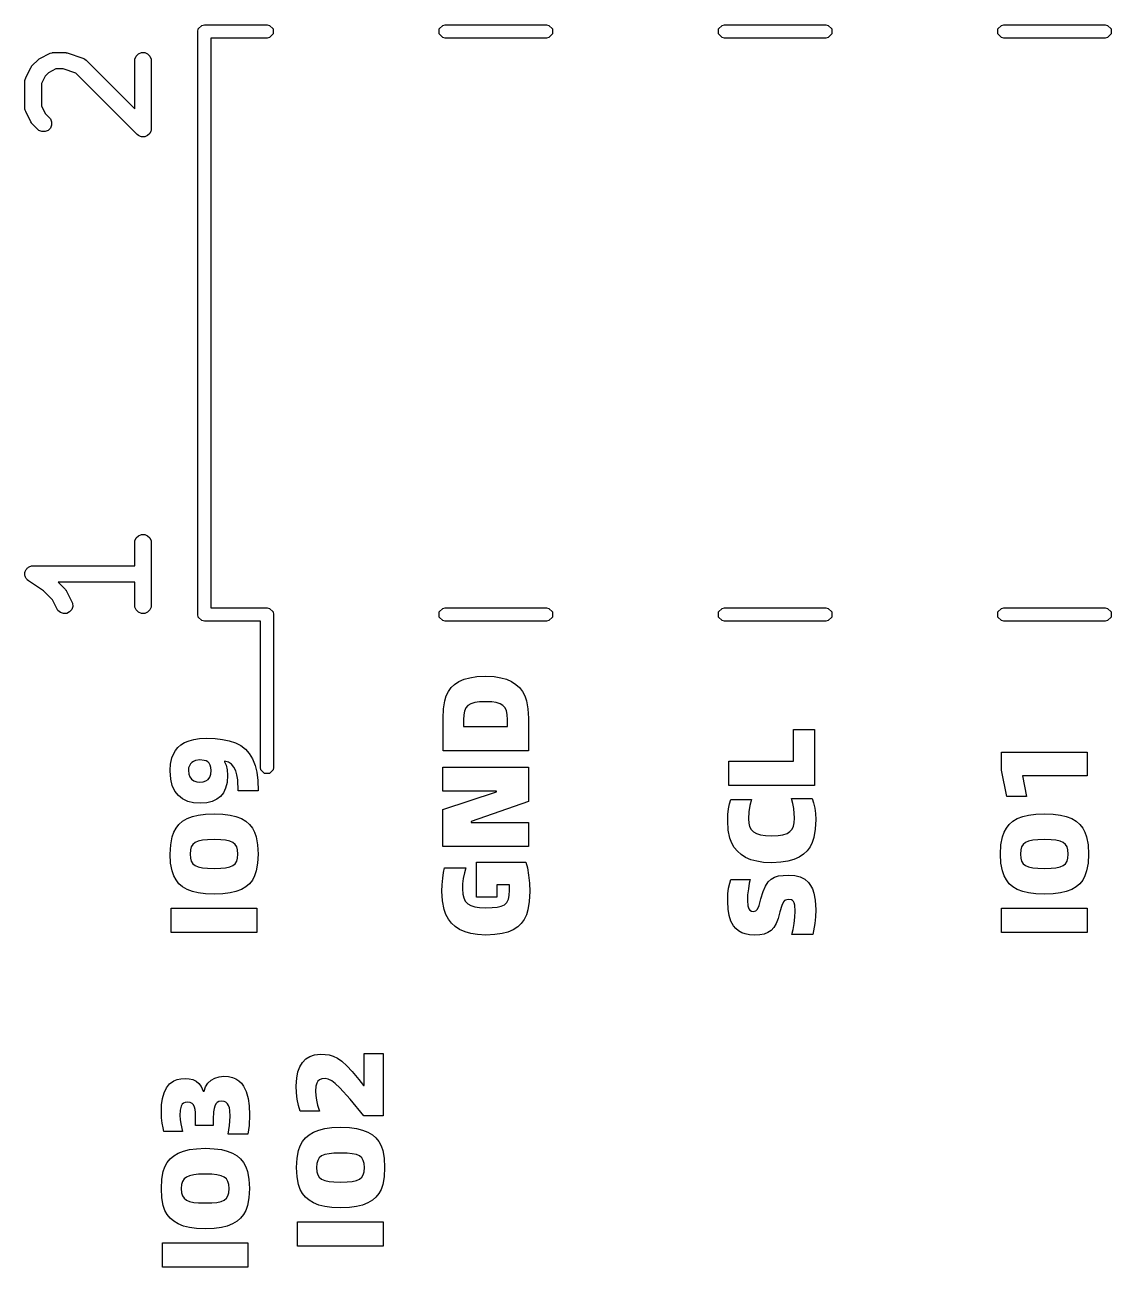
# Model space of a CAD drawing. Header units: inches. Extents: x 5.01 to 6.93, y -5.96 to -2.38.
# Drawn here: x 5.4144 to 5.8033, y -4.5187 to -4.0742 of the extents above; entities that cross this region are included whole.
import ezdxf

# ---------------------------------------------------------------- set-up
doc = ezdxf.new("R2010")
doc.units = ezdxf.units.IN
doc.header["$MEASUREMENT"] = 0
doc.layers.add('F.Silkscreen', color=41, linetype='CONTINUOUS', true_color=0xf2eda1)

msp = doc.modelspace()

# ---------------------------------------------------------------- linework, layer by layer
at = {"layer": 'F.Silkscreen', "linetype": 'CONTINUOUS'}
for p, q in [((5.47626, -4.07653), (5.47644, -4.07562)), ((5.47626, -4.28519), (5.47626, -4.07653)), ((5.47644, -4.07562), (5.47772, -4.07434)), ((5.47772, -4.07434), (5.47863, -4.07416)), ((5.47863, -4.07416), (5.50107, -4.07416)), ((5.50107, -4.07416), (5.50197, -4.07434)), ((5.50197, -4.07434), (5.50325, -4.07562)), ((5.50325, -4.07562), (5.50325, -4.07743)), ((5.56267, -4.07562), (5.56394, -4.07434)), ((5.56267, -4.07743), (5.56267, -4.07562)), ((5.56394, -4.07434), (5.56485, -4.07416)), ((5.56485, -4.07416), (5.60107, -4.07416)), ((5.60107, -4.07416), (5.60197, -4.07434)), ((5.60197, -4.07434), (5.60325, -4.07562)), ((5.60325, -4.07562), (5.60325, -4.07743)), ((5.66267, -4.07562), (5.66394, -4.07434)), ((5.66267, -4.07743), (5.66267, -4.07562)), ((5.66394, -4.07434), (5.66485, -4.07416)), ((5.66485, -4.07416), (5.70107, -4.07416)), ((5.70107, -4.07416), (5.70197, -4.07434)), ((5.70197, -4.07434), (5.70325, -4.07562)), ((5.70325, -4.07562), (5.70325, -4.07743)), ((5.76267, -4.07562), (5.76394, -4.07434)), ((5.76267, -4.07743), (5.76267, -4.07562)), ((5.76394, -4.07434), (5.76485, -4.07416)), ((5.76485, -4.07416), (5.80107, -4.07416)), ((5.80107, -4.07416), (5.80197, -4.07434)), ((5.80197, -4.07434), (5.80325, -4.07562)), ((5.80325, -4.07562), (5.80325, -4.07743)), ((5.50107, -4.07889), (5.48099, -4.07889)), ((5.48099, -4.07889), (5.48099, -4.28283)), ((5.50197, -4.07871), (5.50107, -4.07889)), ((5.50325, -4.07743), (5.50197, -4.07871)), ((5.56394, -4.07871), (5.56267, -4.07743)), ((5.56485, -4.07889), (5.56394, -4.07871)), ((5.60107, -4.07889), (5.56485, -4.07889)), ((5.60197, -4.07871), (5.60107, -4.07889)), ((5.60325, -4.07743), (5.60197, -4.07871)), ((5.66394, -4.07871), (5.66267, -4.07743)), ((5.66485, -4.07889), (5.66394, -4.07871)), ((5.70107, -4.07889), (5.66485, -4.07889)), ((5.70197, -4.07871), (5.70107, -4.07889)), ((5.70325, -4.07743), (5.70197, -4.07871)), ((5.76394, -4.07871), (5.76267, -4.07743)), ((5.76485, -4.07889), (5.76394, -4.07871)), ((5.80107, -4.07889), (5.76485, -4.07889)), ((5.80197, -4.07871), (5.80107, -4.07889)), ((5.80325, -4.07743), (5.80197, -4.07871)), ((5.41974, -4.08622), (5.42349, -4.08434)), ((5.42349, -4.08434), (5.42403, -4.08414)), ((5.42403, -4.08414), (5.42414, -4.08413)), ((5.42414, -4.08413), (5.42424, -4.08409)), ((5.42424, -4.08409), (5.42481, -4.08403)), ((5.42481, -4.08403), (5.42856, -4.08403)), ((5.42856, -4.08403), (5.42886, -4.08406)), ((5.42886, -4.08406), (5.42893, -4.08406)), ((5.42893, -4.08406), (5.42904, -4.08408)), ((5.42904, -4.08408), (5.42914, -4.08409)), ((5.42914, -4.08409), (5.42921, -4.08412)), ((5.42921, -4.08412), (5.4295, -4.08418)), ((5.4295, -4.08418), (5.43512, -4.08606)), ((5.45379, -4.08641), (5.45423, -4.08534)), ((5.45423, -4.08534), (5.45505, -4.08453)), ((5.45505, -4.08453), (5.45611, -4.08409)), ((5.45611, -4.08409), (5.45726, -4.08409)), ((5.45726, -4.08409), (5.45833, -4.08453)), ((5.45833, -4.08453), (5.45914, -4.08534)), ((5.45914, -4.08534), (5.45958, -4.08641)), ((5.41467, -4.09316), (5.41655, -4.08941)), ((5.41655, -4.08941), (5.41671, -4.08917)), ((5.41671, -4.08917), (5.41674, -4.08909)), ((5.41674, -4.08909), (5.4168, -4.08901)), ((5.4168, -4.08901), (5.41686, -4.08892)), ((5.41686, -4.08892), (5.41692, -4.08887)), ((5.41692, -4.08887), (5.4171, -4.08865)), ((5.4171, -4.08865), (5.41898, -4.08677)), ((5.41898, -4.08677), (5.4192, -4.08659)), ((5.4192, -4.08659), (5.41925, -4.08653)), ((5.41925, -4.08653), (5.41934, -4.08647)), ((5.41934, -4.08647), (5.41942, -4.0864)), ((5.41942, -4.0864), (5.4195, -4.08637)), ((5.4195, -4.08637), (5.41974, -4.08622)), ((5.42551, -4.08994), (5.42281, -4.09129)), ((5.42809, -4.08994), (5.42551, -4.08994)), ((5.43259, -4.09144), (5.42809, -4.08994)), ((5.43512, -4.08606), (5.43565, -4.08629)), ((5.43565, -4.08629), (5.43573, -4.08636)), ((5.43573, -4.08636), (5.43583, -4.0864)), ((5.43583, -4.0864), (5.43628, -4.08677)), ((5.43628, -4.08677), (5.45373, -4.10423)), ((5.45373, -4.08698), (5.45379, -4.08641)), ((5.45373, -4.10423), (5.45373, -4.08698)), ((5.45958, -4.08641), (5.45964, -4.08698)), ((5.45964, -4.08698), (5.45964, -4.11136)), ((5.41436, -4.09448), (5.41442, -4.09391)), ((5.41436, -4.10386), (5.41436, -4.09448)), ((5.41442, -4.09391), (5.41446, -4.09381)), ((5.41446, -4.09381), (5.41447, -4.0937)), ((5.41447, -4.0937), (5.41467, -4.09316)), ((5.42162, -4.09248), (5.42027, -4.09518)), ((5.42281, -4.09129), (5.42162, -4.09248)), ((5.4546, -4.11344), (5.43259, -4.09144)), ((5.42027, -4.09518), (5.42027, -4.10316)), ((5.42027, -4.10316), (5.42162, -4.10586)), ((5.41442, -4.10443), (5.41436, -4.10386)), ((5.41446, -4.10453), (5.41442, -4.10443)), ((5.41447, -4.10464), (5.41446, -4.10453)), ((5.41467, -4.10518), (5.41447, -4.10464)), ((5.41655, -4.10893), (5.41467, -4.10518)), ((5.42162, -4.10586), (5.42315, -4.10739)), ((5.42315, -4.10739), (5.42352, -4.10784)), ((5.42352, -4.10784), (5.42396, -4.10891)), ((5.41671, -4.10918), (5.41655, -4.10893)), ((5.41674, -4.10925), (5.41671, -4.10918)), ((5.4168, -4.10933), (5.41674, -4.10925)), ((5.41686, -4.10942), (5.4168, -4.10933)), ((5.41692, -4.10947), (5.41686, -4.10942)), ((5.4171, -4.1097), (5.41692, -4.10947)), ((5.41898, -4.11157), (5.4171, -4.1097)), ((5.41942, -4.11194), (5.41898, -4.11157)), ((5.42049, -4.11238), (5.41942, -4.11194)), ((5.42271, -4.11194), (5.42164, -4.11238)), ((5.42352, -4.11112), (5.42271, -4.11194)), ((5.42396, -4.11006), (5.42352, -4.11112)), ((5.42396, -4.10891), (5.42396, -4.11006)), ((5.45945, -4.11224), (5.45914, -4.113)), ((5.45958, -4.11193), (5.45945, -4.11224)), ((5.45964, -4.11136), (5.45958, -4.11193)), ((5.42164, -4.11238), (5.42049, -4.11238)), ((5.45505, -4.11381), (5.4546, -4.11344)), ((5.4558, -4.11412), (5.45505, -4.11381)), ((5.45611, -4.11425), (5.4558, -4.11412)), ((5.45726, -4.11425), (5.45611, -4.11425)), ((5.45611, -4.11425), (5.45611, -4.11425)), ((5.45833, -4.11381), (5.45726, -4.11425)), ((5.45914, -4.113), (5.45833, -4.11381)), ((5.45373, -4.25943), (5.45379, -4.25885)), ((5.45379, -4.25885), (5.45423, -4.25779)), ((5.45423, -4.25779), (5.45505, -4.25697)), ((5.45505, -4.25697), (5.45611, -4.25653)), ((5.45611, -4.25653), (5.45726, -4.25653)), ((5.45726, -4.25653), (5.45833, -4.25697)), ((5.45833, -4.25697), (5.45914, -4.25779)), ((5.45914, -4.25779), (5.45958, -4.25885)), ((5.45958, -4.25885), (5.45964, -4.25943)), ((5.45373, -4.26772), (5.45373, -4.25943)), ((5.45964, -4.25943), (5.45964, -4.28192)), ((5.41618, -4.26795), (5.41647, -4.26789)), ((5.41647, -4.26789), (5.41674, -4.26778)), ((5.41674, -4.26778), (5.41731, -4.26772)), ((5.41731, -4.26772), (5.41731, -4.26772)), ((5.41731, -4.26772), (5.41731, -4.26772)), ((5.41731, -4.26772), (5.41732, -4.26772)), ((5.41732, -4.26772), (5.45373, -4.26772)), ((5.41436, -4.27068), (5.41442, -4.27039)), ((5.41442, -4.27096), (5.41436, -4.27068)), ((5.41442, -4.2701), (5.41453, -4.26983)), ((5.41442, -4.27039), (5.41442, -4.2701)), ((5.41442, -4.27125), (5.41442, -4.27096)), ((5.41453, -4.27152), (5.41442, -4.27125)), ((5.41453, -4.26983), (5.41459, -4.26955)), ((5.41459, -4.27181), (5.41453, -4.27152)), ((5.41459, -4.26955), (5.41475, -4.2693)), ((5.41475, -4.27205), (5.41459, -4.27181)), ((5.41475, -4.2693), (5.41486, -4.26903)), ((5.41486, -4.27231), (5.41475, -4.27205)), ((5.41486, -4.26903), (5.41507, -4.26883)), ((5.41507, -4.27252), (5.41486, -4.27231)), ((5.41507, -4.26883), (5.41523, -4.26859)), ((5.41523, -4.26859), (5.41547, -4.26843)), ((5.41547, -4.26843), (5.41568, -4.26822)), ((5.41568, -4.26822), (5.41594, -4.26811)), ((5.41594, -4.26811), (5.41618, -4.26795)), ((5.41523, -4.27276), (5.41507, -4.27252)), ((5.41567, -4.27313), (5.41523, -4.27276)), ((5.41568, -4.27313), (5.41567, -4.27313)), ((5.42106, -4.27672), (5.41568, -4.27313)), ((5.41568, -4.27313), (5.41568, -4.27313)), ((5.41568, -4.27313), (5.41568, -4.27313)), ((5.42426, -4.27992), (5.42106, -4.27672)), ((5.45373, -4.27363), (5.42632, -4.27363)), ((5.42632, -4.27363), (5.42878, -4.27609)), ((5.42878, -4.27609), (5.42896, -4.27631)), ((5.42896, -4.27631), (5.42902, -4.27636)), ((5.42902, -4.27636), (5.42908, -4.27645)), ((5.42908, -4.27645), (5.42914, -4.27653)), ((5.42914, -4.27653), (5.42917, -4.2766)), ((5.42917, -4.2766), (5.42933, -4.27685)), ((5.45373, -4.28192), (5.45373, -4.27363)), ((5.42592, -4.28324), (5.42426, -4.27992)), ((5.42933, -4.27685), (5.43121, -4.2806)), ((5.43121, -4.2806), (5.43141, -4.28114)), ((5.43141, -4.28114), (5.43149, -4.28229)), ((5.42623, -4.28373), (5.42592, -4.28324)), ((5.4271, -4.28449), (5.42623, -4.28373)), ((5.42819, -4.28485), (5.4271, -4.28449)), ((5.42934, -4.28477), (5.42819, -4.28485)), ((5.43037, -4.28426), (5.42934, -4.28477)), ((5.43113, -4.28339), (5.43037, -4.28426)), ((5.43149, -4.28229), (5.43113, -4.28339)), ((5.45379, -4.2825), (5.45373, -4.28192)), ((5.45423, -4.28356), (5.45379, -4.2825)), ((5.45505, -4.28438), (5.45423, -4.28356)), ((5.45611, -4.28482), (5.45505, -4.28438)), ((5.45726, -4.28482), (5.45611, -4.28482)), ((5.45833, -4.28438), (5.45726, -4.28482)), ((5.45914, -4.28356), (5.45833, -4.28438)), ((5.45958, -4.2825), (5.45914, -4.28356)), ((5.45964, -4.28192), (5.45958, -4.2825)), ((5.47644, -4.28609), (5.47626, -4.28519)), ((5.48099, -4.28283), (5.50107, -4.28283)), ((5.50107, -4.28283), (5.50197, -4.28301)), ((5.50197, -4.28301), (5.50325, -4.28428)), ((5.50325, -4.28428), (5.50343, -4.28519)), ((5.50343, -4.28519), (5.50343, -4.33991)), ((5.56267, -4.28428), (5.56394, -4.28301)), ((5.56267, -4.28609), (5.56267, -4.28428)), ((5.56394, -4.28301), (5.56485, -4.28283)), ((5.56485, -4.28283), (5.60107, -4.28283)), ((5.60107, -4.28283), (5.60197, -4.28301)), ((5.60197, -4.28301), (5.60325, -4.28428)), ((5.60325, -4.28428), (5.60325, -4.28609)), ((5.66267, -4.28428), (5.66394, -4.28301)), ((5.66267, -4.28609), (5.66267, -4.28428)), ((5.66394, -4.28301), (5.66485, -4.28283)), ((5.66485, -4.28283), (5.70107, -4.28283)), ((5.70107, -4.28283), (5.70197, -4.28301)), ((5.70197, -4.28301), (5.70325, -4.28428)), ((5.70325, -4.28428), (5.70325, -4.28609)), ((5.76267, -4.28428), (5.76394, -4.28301)), ((5.76267, -4.28609), (5.76267, -4.28428)), ((5.76394, -4.28301), (5.76485, -4.28283)), ((5.76485, -4.28283), (5.80107, -4.28283)), ((5.80107, -4.28283), (5.80197, -4.28301)), ((5.80197, -4.28301), (5.80325, -4.28428)), ((5.80325, -4.28428), (5.80325, -4.28609)), ((5.47772, -4.28737), (5.47644, -4.28609)), ((5.47863, -4.28755), (5.47772, -4.28737)), ((5.49871, -4.28755), (5.47863, -4.28755)), ((5.49871, -4.33991), (5.49871, -4.28755)), ((5.56394, -4.28737), (5.56267, -4.28609)), ((5.56485, -4.28755), (5.56394, -4.28737)), ((5.60107, -4.28755), (5.56485, -4.28755)), ((5.60197, -4.28737), (5.60107, -4.28755)), ((5.60325, -4.28609), (5.60197, -4.28737)), ((5.66394, -4.28737), (5.66267, -4.28609)), ((5.66485, -4.28755), (5.66394, -4.28737)), ((5.70107, -4.28755), (5.66485, -4.28755)), ((5.70197, -4.28737), (5.70107, -4.28755)), ((5.70325, -4.28609), (5.70197, -4.28737)), ((5.76394, -4.28737), (5.76267, -4.28609)), ((5.76485, -4.28755), (5.76394, -4.28737)), ((5.80107, -4.28755), (5.76485, -4.28755)), ((5.80197, -4.28737), (5.80107, -4.28755)), ((5.80325, -4.28609), (5.80197, -4.28737)), ((5.57164, -4.30834), (5.57367, -4.30779)), ((5.57367, -4.30779), (5.57621, -4.30742)), ((5.57621, -4.30742), (5.57938, -4.30729)), ((5.57938, -4.30729), (5.58234, -4.30742)), ((5.58234, -4.30742), (5.58477, -4.30779)), ((5.58477, -4.30779), (5.58675, -4.30834)), ((5.566, -4.31273), (5.56698, -4.31136)), ((5.56698, -4.31136), (5.5682, -4.31019)), ((5.5682, -4.31019), (5.56973, -4.30918)), ((5.56973, -4.30918), (5.57164, -4.30834)), ((5.58675, -4.30834), (5.58862, -4.30918)), ((5.58862, -4.30918), (5.59017, -4.31018)), ((5.59017, -4.31018), (5.59144, -4.31136)), ((5.59144, -4.31136), (5.59248, -4.31274)), ((5.56428, -4.31895), (5.56472, -4.31609)), ((5.56472, -4.31609), (5.56524, -4.3143)), ((5.56524, -4.3143), (5.566, -4.31273)), ((5.57541, -4.3167), (5.57397, -4.31715)), ((5.57707, -4.31648), (5.57541, -4.3167)), ((5.57935, -4.3164), (5.57707, -4.31648)), ((5.58154, -4.31647), (5.57935, -4.3164)), ((5.58313, -4.31668), (5.58154, -4.31647)), ((5.58452, -4.3171), (5.58313, -4.31668)), ((5.59248, -4.31274), (5.59331, -4.3143)), ((5.59331, -4.3143), (5.59392, -4.31609)), ((5.59392, -4.31609), (5.59446, -4.31895)), ((5.56412, -4.32229), (5.56428, -4.31895)), ((5.57148, -4.32106), (5.57138, -4.32283)), ((5.57173, -4.31975), (5.57148, -4.32106)), ((5.57223, -4.31862), (5.57173, -4.31975)), ((5.57297, -4.31776), (5.57223, -4.31862)), ((5.57397, -4.31715), (5.57297, -4.31776)), ((5.58553, -4.3177), (5.58452, -4.3171)), ((5.58629, -4.31854), (5.58553, -4.3177)), ((5.58679, -4.31968), (5.58629, -4.31854)), ((5.58704, -4.32102), (5.58679, -4.31968)), ((5.58714, -4.32283), (5.58704, -4.32102)), ((5.59446, -4.31895), (5.59465, -4.32229)), ((5.56412, -4.32283), (5.56412, -4.32229)), ((5.56412, -4.334), (5.56412, -4.32283)), ((5.57138, -4.32283), (5.57138, -4.32526)), ((5.57138, -4.32526), (5.58714, -4.32526)), ((5.58714, -4.32526), (5.58714, -4.32283)), ((5.59465, -4.32229), (5.59465, -4.334)), ((5.47314, -4.33035), (5.47481, -4.32989)), ((5.47481, -4.32989), (5.47683, -4.32958)), ((5.47683, -4.32958), (5.47927, -4.32947)), ((5.47927, -4.32947), (5.48245, -4.32958)), ((5.48245, -4.32958), (5.48518, -4.32988)), ((5.48518, -4.32988), (5.48752, -4.33035)), ((5.6895, -4.33769), (5.6895, -4.3263)), ((5.6895, -4.3263), (5.69701, -4.3263)), ((5.69701, -4.3263), (5.69701, -4.34643)), ((5.46755, -4.33513), (5.46826, -4.33389)), ((5.46826, -4.33389), (5.46917, -4.33279)), ((5.46917, -4.33279), (5.47024, -4.33185)), ((5.47024, -4.33185), (5.47155, -4.33104)), ((5.47155, -4.33104), (5.47314, -4.33035)), ((5.48752, -4.33035), (5.48977, -4.3311)), ((5.48977, -4.3311), (5.49169, -4.33211)), ((5.49169, -4.33211), (5.49333, -4.33339)), ((5.49333, -4.33339), (5.4947, -4.33494)), ((5.59465, -4.334), (5.56412, -4.334)), ((5.764, -4.34094), (5.764, -4.33442)), ((5.764, -4.33442), (5.79465, -4.33442)), ((5.79465, -4.33442), (5.79465, -4.34289)), ((5.4664, -4.34094), (5.46655, -4.33872)), ((5.46655, -4.33872), (5.46703, -4.33651)), ((5.46703, -4.33651), (5.46755, -4.33513)), ((5.47367, -4.33865), (5.47326, -4.33928)), ((5.47418, -4.33813), (5.47367, -4.33865)), ((5.47478, -4.33773), (5.47418, -4.33813)), ((5.47549, -4.33745), (5.47478, -4.33773)), ((5.47706, -4.33723), (5.47549, -4.33745)), ((5.47857, -4.33738), (5.47706, -4.33723)), ((5.47925, -4.3376), (5.47857, -4.33738)), ((5.47983, -4.33796), (5.47925, -4.3376)), ((5.48031, -4.33844), (5.47983, -4.33796)), ((5.4807, -4.33911), (5.48031, -4.33844)), ((5.48726, -4.33808), (5.48578, -4.33771)), ((5.48578, -4.33771), (5.48578, -4.33789)), ((5.48578, -4.33789), (5.4864, -4.33915)), ((5.48836, -4.33877), (5.48726, -4.33808)), ((5.48921, -4.33977), (5.48836, -4.33877)), ((5.4947, -4.33494), (5.49585, -4.33685)), ((5.49585, -4.33685), (5.49677, -4.33917)), ((5.66642, -4.34643), (5.66642, -4.33769)), ((5.66642, -4.33769), (5.6895, -4.33769)), ((5.46638, -4.34117), (5.4664, -4.34094)), ((5.46659, -4.34408), (5.46638, -4.34117)), ((5.473, -4.34001), (5.47291, -4.34094)), ((5.47291, -4.34094), (5.47305, -4.34228)), ((5.47326, -4.33928), (5.473, -4.34001)), ((5.47305, -4.34228), (5.47344, -4.34331)), ((5.47344, -4.34331), (5.47407, -4.34412)), ((5.47996, -4.34417), (5.48053, -4.34339)), ((5.48053, -4.34339), (5.4809, -4.34236)), ((5.48094, -4.3399), (5.4807, -4.33911)), ((5.4809, -4.34236), (5.48103, -4.34098)), ((5.48103, -4.34098), (5.48094, -4.3399)), ((5.4864, -4.33915), (5.48679, -4.34074)), ((5.48694, -4.34273), (5.48675, -4.34528)), ((5.48679, -4.34074), (5.48694, -4.34273)), ((5.48987, -4.34109), (5.48921, -4.33977)), ((5.4903, -4.34258), (5.48987, -4.34109)), ((5.49058, -4.34435), (5.4903, -4.34258)), ((5.49677, -4.33917), (5.49736, -4.34162)), ((5.49736, -4.34162), (5.49775, -4.34461)), ((5.49889, -4.34082), (5.49871, -4.33991)), ((5.50016, -4.34209), (5.49889, -4.34082)), ((5.50197, -4.34209), (5.50016, -4.34209)), ((5.50325, -4.34082), (5.50197, -4.34209)), ((5.50343, -4.33991), (5.50325, -4.34082)), ((5.564, -4.34839), (5.564, -4.33984)), ((5.564, -4.33984), (5.59465, -4.33984)), ((5.59465, -4.33984), (5.59465, -4.35204)), ((5.76585, -4.35027), (5.764, -4.34094)), ((5.79465, -4.34289), (5.77146, -4.34289)), ((5.77146, -4.34289), (5.77292, -4.35027)), ((5.46716, -4.34638), (5.46659, -4.34408)), ((5.4681, -4.3484), (5.46716, -4.34638)), ((5.47407, -4.34412), (5.4749, -4.34473)), ((5.4749, -4.34473), (5.47588, -4.3451)), ((5.47588, -4.3451), (5.47706, -4.34523)), ((5.47706, -4.34523), (5.47824, -4.3451)), ((5.47824, -4.3451), (5.47919, -4.34474)), ((5.47919, -4.34474), (5.47996, -4.34417)), ((5.48624, -4.34733), (5.48544, -4.34897)), ((5.48675, -4.34528), (5.48624, -4.34733)), ((5.49076, -4.34826), (5.49058, -4.34435)), ((5.49775, -4.34461), (5.49789, -4.34826)), ((5.69701, -4.34643), (5.66642, -4.34643)), ((5.46932, -4.34996), (5.4681, -4.3484)), ((5.47085, -4.35118), (5.46932, -4.34996)), ((5.47272, -4.35205), (5.47085, -4.35118)), ((5.47479, -4.35256), (5.47272, -4.35205)), ((5.48142, -4.35207), (5.47948, -4.35256)), ((5.48304, -4.35131), (5.48142, -4.35207)), ((5.48438, -4.35027), (5.48304, -4.35131)), ((5.48544, -4.34897), (5.48438, -4.35027)), ((5.49789, -4.34826), (5.49076, -4.34826)), ((5.58321, -4.34839), (5.564, -4.34839)), ((5.564, -4.355), (5.58321, -4.34865)), ((5.59465, -4.35204), (5.57415, -4.35931)), ((5.58321, -4.34865), (5.58321, -4.34839)), ((5.66664, -4.3529), (5.66709, -4.35141)), ((5.66709, -4.35141), (5.67452, -4.35141)), ((5.67452, -4.35141), (5.6739, -4.3535)), ((5.68929, -4.35283), (5.68877, -4.35104)), ((5.68877, -4.35104), (5.69626, -4.35104)), ((5.69626, -4.35104), (5.69673, -4.35253)), ((5.77292, -4.35027), (5.76585, -4.35027)), ((5.47715, -4.35274), (5.47479, -4.35256)), ((5.47643, -4.35695), (5.47898, -4.35661)), ((5.47948, -4.35256), (5.47715, -4.35274)), ((5.47898, -4.35661), (5.48214, -4.35649)), ((5.48214, -4.35649), (5.48529, -4.35661)), ((5.48529, -4.35661), (5.48786, -4.35695)), ((5.564, -4.36821), (5.564, -4.355)), ((5.66599, -4.35896), (5.66607, -4.35675)), ((5.66607, -4.35675), (5.66628, -4.35477)), ((5.66628, -4.35477), (5.66664, -4.3529)), ((5.67351, -4.35578), (5.67338, -4.35826)), ((5.6739, -4.3535), (5.67351, -4.35578)), ((5.68963, -4.3546), (5.68929, -4.35283)), ((5.68987, -4.35812), (5.68963, -4.3546)), ((5.69673, -4.35253), (5.69714, -4.35444)), ((5.69714, -4.35444), (5.69741, -4.35645)), ((5.69741, -4.35645), (5.6975, -4.35855)), ((5.77367, -4.35695), (5.77623, -4.35661)), ((5.77623, -4.35661), (5.77938, -4.35649)), ((5.77938, -4.35649), (5.78254, -4.35661)), ((5.78254, -4.35661), (5.7851, -4.35695)), ((5.46848, -4.36159), (5.46954, -4.36028)), ((5.46954, -4.36028), (5.47082, -4.35918)), ((5.47082, -4.35918), (5.47242, -4.35823)), ((5.47242, -4.35823), (5.47437, -4.35746)), ((5.47437, -4.35746), (5.47643, -4.35695)), ((5.48786, -4.35695), (5.48993, -4.35746)), ((5.48993, -4.35746), (5.4919, -4.35824)), ((5.4919, -4.35824), (5.49349, -4.35918)), ((5.49349, -4.35918), (5.49476, -4.36028)), ((5.49476, -4.36028), (5.49581, -4.36159)), ((5.57415, -4.35931), (5.57415, -4.35958)), ((5.57415, -4.35958), (5.59465, -4.35958)), ((5.59465, -4.35958), (5.59465, -4.36821)), ((5.6662, -4.3623), (5.66599, -4.35896)), ((5.67338, -4.35826), (5.67349, -4.35986)), ((5.67349, -4.35986), (5.6738, -4.36109)), ((5.6738, -4.36109), (5.67435, -4.36213)), ((5.68902, -4.362), (5.68952, -4.36093)), ((5.68952, -4.36093), (5.68977, -4.35969)), ((5.68977, -4.35969), (5.68987, -4.35812)), ((5.6975, -4.35855), (5.69733, -4.36199)), ((5.76573, -4.36159), (5.76679, -4.36028)), ((5.76679, -4.36028), (5.76807, -4.35918)), ((5.76807, -4.35918), (5.76966, -4.35823)), ((5.76966, -4.35823), (5.77162, -4.35746)), ((5.77162, -4.35746), (5.77367, -4.35695)), ((5.7851, -4.35695), (5.78717, -4.35746)), ((5.78717, -4.35746), (5.78915, -4.35824)), ((5.78915, -4.35824), (5.79074, -4.35918)), ((5.79074, -4.35918), (5.79201, -4.36028)), ((5.79201, -4.36028), (5.79305, -4.36159)), ((5.46657, -4.36756), (5.46707, -4.36479)), ((5.46707, -4.36479), (5.46766, -4.36308)), ((5.46766, -4.36308), (5.46848, -4.36159)), ((5.48214, -4.36572), (5.47974, -4.36578)), ((5.4845, -4.36578), (5.48214, -4.36572)), ((5.49581, -4.36159), (5.49662, -4.36308)), ((5.49662, -4.36308), (5.49721, -4.36479)), ((5.49721, -4.36479), (5.49771, -4.36756)), ((5.66679, -4.36518), (5.6662, -4.3623)), ((5.66744, -4.36696), (5.66679, -4.36518)), ((5.67435, -4.36213), (5.67518, -4.36298)), ((5.67518, -4.36298), (5.67626, -4.36361)), ((5.67626, -4.36361), (5.67776, -4.36407)), ((5.67776, -4.36407), (5.67946, -4.36431)), ((5.67946, -4.36431), (5.68171, -4.3644)), ((5.68171, -4.3644), (5.68407, -4.36429)), ((5.68407, -4.36429), (5.68577, -4.36402)), ((5.68577, -4.36402), (5.68724, -4.36352)), ((5.68724, -4.36352), (5.68826, -4.36287)), ((5.68826, -4.36287), (5.68902, -4.362)), ((5.69684, -4.36493), (5.69627, -4.36676)), ((5.69733, -4.36199), (5.69684, -4.36493)), ((5.76381, -4.36756), (5.76431, -4.36479)), ((5.76431, -4.36479), (5.7649, -4.36308)), ((5.7649, -4.36308), (5.76573, -4.36159)), ((5.77939, -4.36572), (5.77699, -4.36578)), ((5.78175, -4.36578), (5.77939, -4.36572)), ((5.79305, -4.36159), (5.79387, -4.36308)), ((5.79387, -4.36308), (5.79446, -4.36479)), ((5.79446, -4.36479), (5.79496, -4.36756)), ((5.46638, -4.37089), (5.46657, -4.36756)), ((5.47364, -4.36941), (5.47352, -4.37091)), ((5.47394, -4.36834), (5.47364, -4.36941)), ((5.4745, -4.36746), (5.47394, -4.36834)), ((5.47535, -4.36676), (5.4745, -4.36746)), ((5.47644, -4.36627), (5.47535, -4.36676)), ((5.47799, -4.36594), (5.47644, -4.36627)), ((5.47974, -4.36578), (5.47799, -4.36594)), ((5.48623, -4.36594), (5.4845, -4.36578)), ((5.48776, -4.36627), (5.48623, -4.36594)), ((5.48885, -4.36676), (5.48776, -4.36627)), ((5.4897, -4.36746), (5.48885, -4.36676)), ((5.49024, -4.36834), (5.4897, -4.36746)), ((5.49052, -4.36941), (5.49024, -4.36834)), ((5.49063, -4.37091), (5.49052, -4.36941)), ((5.49771, -4.36756), (5.49789, -4.37089)), ((5.59465, -4.36821), (5.564, -4.36821)), ((5.66833, -4.36853), (5.66744, -4.36696)), ((5.66944, -4.36992), (5.66833, -4.36853)), ((5.67076, -4.3711), (5.66944, -4.36992)), ((5.69443, -4.36978), (5.69317, -4.37099)), ((5.69546, -4.36837), (5.69443, -4.36978)), ((5.69627, -4.36676), (5.69546, -4.36837)), ((5.76363, -4.37089), (5.76381, -4.36756)), ((5.77088, -4.36941), (5.77077, -4.37091)), ((5.77119, -4.36834), (5.77088, -4.36941)), ((5.77174, -4.36746), (5.77119, -4.36834)), ((5.77259, -4.36676), (5.77174, -4.36746)), ((5.77368, -4.36627), (5.77259, -4.36676)), ((5.77523, -4.36594), (5.77368, -4.36627)), ((5.77699, -4.36578), (5.77523, -4.36594)), ((5.78348, -4.36594), (5.78175, -4.36578)), ((5.78501, -4.36627), (5.78348, -4.36594)), ((5.7861, -4.36676), (5.78501, -4.36627)), ((5.78694, -4.36746), (5.7861, -4.36676)), ((5.78748, -4.36834), (5.78694, -4.36746)), ((5.78777, -4.36941), (5.78748, -4.36834)), ((5.78788, -4.37091), (5.78777, -4.36941)), ((5.79496, -4.36756), (5.79514, -4.37089)), ((5.46639, -4.37091), (5.46638, -4.37089)), ((5.46656, -4.37418), (5.46639, -4.37091)), ((5.46707, -4.37697), (5.46656, -4.37418)), ((5.47352, -4.37091), (5.47364, -4.37241)), ((5.47364, -4.37241), (5.47394, -4.37348)), ((5.47394, -4.37348), (5.4745, -4.37436)), ((5.4745, -4.37436), (5.47535, -4.37505)), ((5.48885, -4.37505), (5.4897, -4.37436)), ((5.4897, -4.37436), (5.49024, -4.37348)), ((5.49024, -4.37348), (5.49052, -4.37241)), ((5.49052, -4.37241), (5.49063, -4.37091)), ((5.49771, -4.37418), (5.49721, -4.37697)), ((5.49789, -4.37089), (5.49771, -4.37418)), ((5.57606, -4.38638), (5.57606, -4.37378)), ((5.57606, -4.37378), (5.59373, -4.37378)), ((5.59373, -4.37378), (5.59426, -4.37588)), ((5.67237, -4.37211), (5.67076, -4.3711)), ((5.67431, -4.37294), (5.67237, -4.37211)), ((5.67635, -4.3735), (5.67431, -4.37294)), ((5.67881, -4.37387), (5.67635, -4.3735)), ((5.68175, -4.374), (5.67881, -4.37387)), ((5.68495, -4.37386), (5.68175, -4.374)), ((5.68755, -4.37347), (5.68495, -4.37386)), ((5.68962, -4.3729), (5.68755, -4.37347)), ((5.69158, -4.37203), (5.68962, -4.3729)), ((5.69317, -4.37099), (5.69158, -4.37203)), ((5.76363, -4.37091), (5.76363, -4.37089)), ((5.76381, -4.37418), (5.76363, -4.37091)), ((5.76431, -4.37697), (5.76381, -4.37418)), ((5.77077, -4.37091), (5.77088, -4.37241)), ((5.77088, -4.37241), (5.77119, -4.37348)), ((5.77119, -4.37348), (5.77174, -4.37436)), ((5.77174, -4.37436), (5.77259, -4.37505)), ((5.7861, -4.37505), (5.78694, -4.37436)), ((5.78694, -4.37436), (5.78748, -4.37348)), ((5.78748, -4.37348), (5.78777, -4.37241)), ((5.78777, -4.37241), (5.78788, -4.37091)), ((5.79496, -4.37418), (5.79446, -4.37697)), ((5.79514, -4.37089), (5.79496, -4.37418)), ((5.46766, -4.37869), (5.46707, -4.37697)), ((5.46848, -4.38019), (5.46766, -4.37869)), ((5.47535, -4.37505), (5.47644, -4.37551)), ((5.47644, -4.37551), (5.47799, -4.37584)), ((5.47799, -4.37584), (5.47974, -4.376)), ((5.47974, -4.376), (5.48214, -4.37606)), ((5.48214, -4.37606), (5.4845, -4.376)), ((5.4845, -4.376), (5.48623, -4.37584)), ((5.48623, -4.37584), (5.48776, -4.37551)), ((5.48776, -4.37551), (5.48885, -4.37505)), ((5.49662, -4.37869), (5.49581, -4.3802)), ((5.49721, -4.37697), (5.49662, -4.37869)), ((5.56394, -4.37955), (5.56424, -4.37746)), ((5.56424, -4.37746), (5.56464, -4.37578)), ((5.56464, -4.37578), (5.57226, -4.37578)), ((5.57172, -4.37766), (5.57133, -4.37964)), ((5.57226, -4.37578), (5.57172, -4.37766)), ((5.59426, -4.37588), (5.59472, -4.37848)), ((5.59472, -4.37848), (5.59503, -4.38138)), ((5.68273, -4.37915), (5.68419, -4.37872)), ((5.68419, -4.37872), (5.68581, -4.37853)), ((5.68581, -4.37853), (5.68782, -4.37846)), ((5.68782, -4.37846), (5.69004, -4.37862)), ((5.69004, -4.37862), (5.69191, -4.37908)), ((5.7649, -4.37869), (5.76431, -4.37697)), ((5.76573, -4.38019), (5.7649, -4.37869)), ((5.77259, -4.37505), (5.77368, -4.37551)), ((5.77368, -4.37551), (5.77523, -4.37584)), ((5.77523, -4.37584), (5.77699, -4.376)), ((5.77699, -4.376), (5.77939, -4.37606)), ((5.77939, -4.37606), (5.78175, -4.376)), ((5.78175, -4.376), (5.78348, -4.37584)), ((5.78348, -4.37584), (5.78501, -4.37551)), ((5.78501, -4.37551), (5.7861, -4.37505)), ((5.79387, -4.37869), (5.79305, -4.3802)), ((5.79446, -4.37697), (5.79387, -4.37869)), ((5.46954, -4.38151), (5.46848, -4.38019)), ((5.47082, -4.3826), (5.46954, -4.38151)), ((5.47242, -4.38355), (5.47082, -4.3826)), ((5.49349, -4.3826), (5.4919, -4.38354)), ((5.49476, -4.38151), (5.49349, -4.3826)), ((5.49581, -4.3802), (5.49476, -4.38151)), ((5.56363, -4.38417), (5.56372, -4.38187)), ((5.56372, -4.38187), (5.56394, -4.37955)), ((5.57109, -4.38162), (5.57101, -4.38341)), ((5.57101, -4.38341), (5.57114, -4.38526)), ((5.57133, -4.37964), (5.57109, -4.38162)), ((5.58783, -4.38191), (5.58332, -4.38191)), ((5.58332, -4.38191), (5.58332, -4.38638)), ((5.58788, -4.38267), (5.58783, -4.38191)), ((5.58788, -4.38384), (5.58788, -4.38267)), ((5.59503, -4.38138), (5.59514, -4.38425)), ((5.66608, -4.38517), (5.66632, -4.38316)), ((5.66632, -4.38316), (5.66669, -4.38135)), ((5.66669, -4.38135), (5.66709, -4.38)), ((5.66709, -4.38), (5.67407, -4.38)), ((5.67339, -4.38333), (5.67312, -4.38548)), ((5.67372, -4.38138), (5.67339, -4.38333)), ((5.67407, -4.38), (5.67372, -4.38138)), ((5.67866, -4.38428), (5.67946, -4.38243)), ((5.67946, -4.38243), (5.68045, -4.3809)), ((5.68045, -4.3809), (5.6815, -4.37987)), ((5.6815, -4.37987), (5.68273, -4.37915)), ((5.69191, -4.37908), (5.69356, -4.37989)), ((5.69356, -4.37989), (5.69494, -4.38112)), ((5.69494, -4.38112), (5.69567, -4.38213)), ((5.69567, -4.38213), (5.69631, -4.38338)), ((5.69631, -4.38338), (5.69684, -4.38492)), ((5.76679, -4.38151), (5.76573, -4.38019)), ((5.76807, -4.3826), (5.76679, -4.38151)), ((5.76966, -4.38355), (5.76807, -4.3826)), ((5.79074, -4.3826), (5.78915, -4.38354)), ((5.79201, -4.38151), (5.79074, -4.3826)), ((5.79305, -4.3802), (5.79201, -4.38151)), ((5.47437, -4.38432), (5.47242, -4.38355)), ((5.47643, -4.38483), (5.47437, -4.38432)), ((5.47898, -4.38517), (5.47643, -4.38483)), ((5.48214, -4.38529), (5.47898, -4.38517)), ((5.48529, -4.38517), (5.48214, -4.38529)), ((5.48786, -4.38483), (5.48529, -4.38517)), ((5.48993, -4.38432), (5.48786, -4.38483)), ((5.4919, -4.38354), (5.48993, -4.38432)), ((5.56384, -4.38768), (5.56363, -4.38417)), ((5.56442, -4.3907), (5.56384, -4.38768)), ((5.57114, -4.38526), (5.57146, -4.38663)), ((5.57146, -4.38663), (5.57204, -4.38779)), ((5.57204, -4.38779), (5.57289, -4.3887)), ((5.58332, -4.38638), (5.57606, -4.38638)), ((5.58688, -4.38822), (5.58745, -4.3871)), ((5.58745, -4.3871), (5.58776, -4.38575)), ((5.58776, -4.38575), (5.58788, -4.38384)), ((5.59496, -4.38785), (5.59448, -4.39085)), ((5.59514, -4.38425), (5.59496, -4.38785)), ((5.66599, -4.38791), (5.66608, -4.38517)), ((5.66611, -4.39057), (5.66599, -4.38791)), ((5.67312, -4.38548), (5.67301, -4.3875)), ((5.67301, -4.3875), (5.67316, -4.38945)), ((5.67721, -4.38926), (5.67783, -4.38698)), ((5.67783, -4.38698), (5.67866, -4.38428)), ((5.68635, -4.38757), (5.68598, -4.38797)), ((5.68671, -4.38735), (5.68635, -4.38757)), ((5.6876, -4.3872), (5.68671, -4.38735)), ((5.68879, -4.38733), (5.6876, -4.3872)), ((5.68922, -4.38754), (5.68879, -4.38733)), ((5.68956, -4.3879), (5.68922, -4.38754)), ((5.6898, -4.3884), (5.68956, -4.3879)), ((5.69684, -4.38492), (5.69732, -4.38745)), ((5.69732, -4.38745), (5.6975, -4.39086)), ((5.77162, -4.38432), (5.76966, -4.38355)), ((5.77367, -4.38483), (5.77162, -4.38432)), ((5.77623, -4.38517), (5.77367, -4.38483)), ((5.77938, -4.38529), (5.77623, -4.38517)), ((5.78254, -4.38517), (5.77938, -4.38529)), ((5.7851, -4.38483), (5.78254, -4.38517)), ((5.78717, -4.38432), (5.7851, -4.38483)), ((5.78915, -4.38354), (5.78717, -4.38432)), ((5.46675, -4.39901), (5.46675, -4.39028)), ((5.46675, -4.39028), (5.4974, -4.39028)), ((5.4974, -4.39028), (5.4974, -4.39901)), ((5.56509, -4.39257), (5.56442, -4.3907)), ((5.57289, -4.3887), (5.574, -4.38936)), ((5.574, -4.38936), (5.57548, -4.38982)), ((5.57548, -4.38982), (5.57716, -4.39006)), ((5.57716, -4.39006), (5.57938, -4.39015)), ((5.57938, -4.39015), (5.58167, -4.39009)), ((5.58167, -4.39009), (5.58341, -4.38993)), ((5.58341, -4.38993), (5.58494, -4.38958)), ((5.58494, -4.38958), (5.58604, -4.38904)), ((5.58604, -4.38904), (5.58688, -4.38822)), ((5.59448, -4.39085), (5.5939, -4.39271)), ((5.66646, -4.39286), (5.66611, -4.39057)), ((5.67316, -4.38945), (5.67351, -4.39051)), ((5.67351, -4.39051), (5.67392, -4.39101)), ((5.67392, -4.39101), (5.67444, -4.39131)), ((5.67444, -4.39131), (5.67513, -4.39141)), ((5.67513, -4.39141), (5.67601, -4.39126)), ((5.67601, -4.39126), (5.67633, -4.39104)), ((5.67633, -4.39104), (5.67665, -4.39062)), ((5.67665, -4.39062), (5.67721, -4.38926)), ((5.68464, -4.3916), (5.68399, -4.39399)), ((5.68532, -4.38929), (5.68464, -4.3916)), ((5.68598, -4.38797), (5.68532, -4.38929)), ((5.68998, -4.38916), (5.6898, -4.3884)), ((5.69012, -4.39134), (5.68998, -4.38916)), ((5.69003, -4.39349), (5.69012, -4.39134)), ((5.6975, -4.39086), (5.69742, -4.39338)), ((5.764, -4.39901), (5.764, -4.39028)), ((5.764, -4.39028), (5.79465, -4.39028)), ((5.79465, -4.39028), (5.79465, -4.39901)), ((5.56597, -4.39421), (5.56509, -4.39257)), ((5.56707, -4.39564), (5.56597, -4.39421)), ((5.5684, -4.39686), (5.56707, -4.39564)), ((5.59207, -4.39575), (5.59081, -4.39695)), ((5.5931, -4.39434), (5.59207, -4.39575)), ((5.5939, -4.39271), (5.5931, -4.39434)), ((5.6671, -4.39496), (5.66646, -4.39286)), ((5.66805, -4.39664), (5.6671, -4.39496)), ((5.66887, -4.3976), (5.66805, -4.39664)), ((5.68333, -4.39572), (5.6825, -4.39719)), ((5.68399, -4.39399), (5.68333, -4.39572)), ((5.68941, -4.3979), (5.68978, -4.39576)), ((5.68978, -4.39576), (5.69003, -4.39349)), ((5.69719, -4.39572), (5.69649, -4.39966)), ((5.69742, -4.39338), (5.69719, -4.39572)), ((5.4974, -4.39901), (5.46675, -4.39901)), ((5.57001, -4.39791), (5.5684, -4.39686)), ((5.57195, -4.39877), (5.57001, -4.39791)), ((5.57399, -4.39936), (5.57195, -4.39877)), ((5.57645, -4.39974), (5.57399, -4.39936)), ((5.57938, -4.39988), (5.57645, -4.39974)), ((5.58259, -4.39974), (5.57938, -4.39988)), ((5.58519, -4.39937), (5.58259, -4.39974)), ((5.58726, -4.39882), (5.58519, -4.39937)), ((5.58922, -4.39797), (5.58726, -4.39882)), ((5.59081, -4.39695), (5.58922, -4.39797)), ((5.66985, -4.3984), (5.66887, -4.3976)), ((5.67101, -4.39904), (5.66985, -4.3984)), ((5.67226, -4.39949), (5.67101, -4.39904)), ((5.67375, -4.39977), (5.67226, -4.39949)), ((5.67554, -4.39988), (5.67375, -4.39977)), ((5.67753, -4.39978), (5.67554, -4.39988)), ((5.67905, -4.39953), (5.67753, -4.39978)), ((5.6804, -4.39903), (5.67905, -4.39953)), ((5.68154, -4.39825), (5.6804, -4.39903)), ((5.6825, -4.39719), (5.68154, -4.39825)), ((5.68896, -4.39966), (5.68941, -4.3979)), ((5.69649, -4.39966), (5.68896, -4.39966)), ((5.79465, -4.39901), (5.764, -4.39901)), ((5.51284, -4.44701), (5.51375, -4.4455)), ((5.51375, -4.4455), (5.51496, -4.44422)), ((5.51496, -4.44422), (5.5164, -4.44331)), ((5.5164, -4.44331), (5.5181, -4.44274)), ((5.5181, -4.44274), (5.52015, -4.44254)), ((5.52015, -4.44254), (5.52184, -4.44261)), ((5.52184, -4.44261), (5.52331, -4.44281)), ((5.52331, -4.44281), (5.52473, -4.44322)), ((5.52473, -4.44322), (5.52627, -4.444)), ((5.52627, -4.444), (5.52779, -4.44508)), ((5.52779, -4.44508), (5.52963, -4.44673)), ((5.53583, -4.45375), (5.53583, -4.4423)), ((5.53583, -4.4423), (5.54262, -4.4423)), ((5.54262, -4.4423), (5.54262, -4.46457)), ((5.5117, -4.45113), (5.51215, -4.44887)), ((5.51215, -4.44887), (5.51284, -4.44701)), ((5.52963, -4.44673), (5.5315, -4.44874)), ((5.5315, -4.44874), (5.53389, -4.45163)), ((5.4642, -4.45632), (5.46503, -4.4546)), ((5.46503, -4.4546), (5.4662, -4.45318)), ((5.4662, -4.45318), (5.46771, -4.4521)), ((5.46771, -4.4521), (5.46887, -4.45161)), ((5.46887, -4.45161), (5.47026, -4.4513)), ((5.47026, -4.4513), (5.47192, -4.45119)), ((5.47192, -4.45119), (5.47323, -4.4513)), ((5.47323, -4.4513), (5.47446, -4.45163)), ((5.47446, -4.45163), (5.47565, -4.45218)), ((5.47565, -4.45218), (5.47666, -4.45297)), ((5.47666, -4.45297), (5.47753, -4.45412)), ((5.47753, -4.45412), (5.47826, -4.45573)), ((5.47853, -4.45573), (5.47907, -4.45416)), ((5.47907, -4.45416), (5.4799, -4.45288)), ((5.4799, -4.45288), (5.48103, -4.45183)), ((5.48103, -4.45183), (5.48238, -4.45106)), ((5.48238, -4.45106), (5.48389, -4.45059)), ((5.48389, -4.45059), (5.4856, -4.45043)), ((5.4856, -4.45043), (5.48725, -4.45054)), ((5.48725, -4.45054), (5.48865, -4.45085)), ((5.48865, -4.45085), (5.48985, -4.45135)), ((5.48985, -4.45135), (5.49093, -4.45205)), ((5.49093, -4.45205), (5.49187, -4.45294)), ((5.49187, -4.45294), (5.49268, -4.45403)), ((5.49268, -4.45403), (5.4936, -4.45593)), ((5.51154, -4.45389), (5.5117, -4.45113)), ((5.51163, -4.4563), (5.51154, -4.45389)), ((5.51855, -4.45397), (5.51843, -4.45574)), ((5.51884, -4.45285), (5.51855, -4.45397)), ((5.51925, -4.45219), (5.51884, -4.45285)), ((5.51985, -4.45171), (5.51925, -4.45219)), ((5.52071, -4.4514), (5.51985, -4.45171)), ((5.52191, -4.45128), (5.52071, -4.4514)), ((5.52297, -4.45146), (5.52191, -4.45128)), ((5.52422, -4.45208), (5.52297, -4.45146)), ((5.52548, -4.45302), (5.52422, -4.45208)), ((5.52709, -4.45453), (5.52548, -4.45302)), ((5.53081, -4.45868), (5.52709, -4.45453)), ((5.53389, -4.45163), (5.53557, -4.45375)), ((5.53557, -4.45375), (5.53583, -4.45375)), ((5.46334, -4.46066), (5.46364, -4.45841)), ((5.46364, -4.45841), (5.4642, -4.45632)), ((5.47826, -4.45573), (5.47853, -4.45573)), ((5.4936, -4.45593), (5.49426, -4.45834)), ((5.49426, -4.45834), (5.49462, -4.46098)), ((5.51189, -4.45866), (5.51163, -4.4563)), ((5.51235, -4.46093), (5.51189, -4.45866)), ((5.51843, -4.45574), (5.5185, -4.45731)), ((5.5185, -4.45731), (5.51874, -4.45903)), ((5.51874, -4.45903), (5.51915, -4.46081)), ((5.5357, -4.46457), (5.53081, -4.45868)), ((5.46324, -4.4632), (5.46334, -4.46066)), ((5.46332, -4.46525), (5.46324, -4.4632)), ((5.46997, -4.46261), (5.46988, -4.46447)), ((5.47033, -4.46107), (5.46997, -4.46261)), ((5.47067, -4.46047), (5.47033, -4.46107)), ((5.47112, -4.46003), (5.47067, -4.46047)), ((5.4717, -4.45976), (5.47112, -4.46003)), ((5.47249, -4.45966), (5.4717, -4.45976)), ((5.47353, -4.45979), (5.47249, -4.45966)), ((5.47423, -4.46014), (5.47353, -4.45979)), ((5.47475, -4.4607), (5.47423, -4.46014)), ((5.47513, -4.46144), (5.47475, -4.4607)), ((5.47534, -4.4623), (5.47513, -4.46144)), ((5.47542, -4.46338), (5.47534, -4.4623)), ((5.47542, -4.46583), (5.47542, -4.46338)), ((5.48193, -4.46316), (5.48182, -4.4658)), ((5.4821, -4.46202), (5.48193, -4.46316)), ((5.48236, -4.46112), (5.4821, -4.46202)), ((5.48275, -4.46033), (5.48236, -4.46112)), ((5.48324, -4.45978), (5.48275, -4.46033)), ((5.48387, -4.45942), (5.48324, -4.45978)), ((5.48471, -4.45929), (5.48387, -4.45942)), ((5.48567, -4.45941), (5.48471, -4.45929)), ((5.48637, -4.45973), (5.48567, -4.45941)), ((5.48691, -4.46025), (5.48637, -4.45973)), ((5.48731, -4.46094), (5.48691, -4.46025)), ((5.48758, -4.46175), (5.48731, -4.46094)), ((5.48774, -4.46272), (5.48758, -4.46175)), ((5.48785, -4.46483), (5.48774, -4.46272)), ((5.49462, -4.46098), (5.49474, -4.46418)), ((5.51296, -4.4629), (5.51235, -4.46093)), ((5.51984, -4.4629), (5.51296, -4.4629)), ((5.51915, -4.46081), (5.51984, -4.4629)), ((5.46354, -4.46723), (5.46332, -4.46525)), ((5.46383, -4.46894), (5.46354, -4.46723)), ((5.46988, -4.46447), (5.46995, -4.46593)), ((5.46995, -4.46593), (5.47015, -4.46751)), ((5.47015, -4.46751), (5.47078, -4.47024)), ((5.47542, -4.46808), (5.47542, -4.46583)), ((5.48182, -4.4658), (5.48182, -4.46808)), ((5.48766, -4.46804), (5.48785, -4.46483)), ((5.49474, -4.46418), (5.49461, -4.46807)), ((5.54262, -4.46457), (5.5357, -4.46457)), ((5.46416, -4.47024), (5.46383, -4.46894)), ((5.47078, -4.47024), (5.46416, -4.47024)), ((5.48182, -4.46808), (5.47542, -4.46808)), ((5.48712, -4.47117), (5.48766, -4.46804)), ((5.49417, -4.47117), (5.48712, -4.47117)), ((5.49461, -4.46807), (5.49417, -4.47117)), ((5.51482, -4.47248), (5.5161, -4.47138)), ((5.5161, -4.47138), (5.51769, -4.47044)), ((5.51769, -4.47044), (5.51965, -4.46967)), ((5.51965, -4.46967), (5.5217, -4.46916)), ((5.5217, -4.46916), (5.52426, -4.46882)), ((5.52426, -4.46882), (5.52741, -4.4687)), ((5.52741, -4.4687), (5.53057, -4.46882)), ((5.53057, -4.46882), (5.53314, -4.46916)), ((5.53314, -4.46916), (5.53521, -4.46967)), ((5.53521, -4.46967), (5.53718, -4.47044)), ((5.53718, -4.47044), (5.53877, -4.47139)), ((5.53877, -4.47139), (5.54004, -4.47248)), ((5.47122, -4.47718), (5.47328, -4.47668)), ((5.47328, -4.47668), (5.47584, -4.47634)), ((5.47584, -4.47634), (5.47899, -4.47621)), ((5.47899, -4.47621), (5.48214, -4.47634)), ((5.48214, -4.47634), (5.48471, -4.47667)), ((5.48471, -4.47667), (5.48678, -4.47718)), ((5.51234, -4.477), (5.51293, -4.47529)), ((5.51293, -4.47529), (5.51376, -4.4738)), ((5.51376, -4.4738), (5.51482, -4.47248)), ((5.54004, -4.47248), (5.54109, -4.47379)), ((5.54109, -4.47379), (5.5419, -4.47529)), ((5.5419, -4.47529), (5.54249, -4.477)), ((5.46451, -4.48281), (5.46533, -4.48131)), ((5.46533, -4.48131), (5.46639, -4.48)), ((5.46639, -4.48), (5.46767, -4.4789)), ((5.46767, -4.4789), (5.46927, -4.47796)), ((5.46927, -4.47796), (5.47122, -4.47718)), ((5.48678, -4.47718), (5.48875, -4.47796)), ((5.48875, -4.47796), (5.49034, -4.4789)), ((5.49034, -4.4789), (5.49161, -4.48)), ((5.49161, -4.48), (5.49266, -4.48131)), ((5.49266, -4.48131), (5.49348, -4.48281)), ((5.51166, -4.4831), (5.51184, -4.47977)), ((5.51184, -4.47977), (5.51234, -4.477)), ((5.51922, -4.48055), (5.51891, -4.48162)), ((5.51977, -4.47966), (5.51922, -4.48055)), ((5.52062, -4.47896), (5.51977, -4.47966)), ((5.52171, -4.47848), (5.52062, -4.47896)), ((5.52326, -4.47815), (5.52171, -4.47848)), ((5.52502, -4.47799), (5.52326, -4.47815)), ((5.52742, -4.47793), (5.52502, -4.47799)), ((5.52978, -4.47799), (5.52742, -4.47793)), ((5.53151, -4.47815), (5.52978, -4.47799)), ((5.53304, -4.47848), (5.53151, -4.47815)), ((5.53413, -4.47896), (5.53304, -4.47848)), ((5.53497, -4.47966), (5.53413, -4.47896)), ((5.53551, -4.48055), (5.53497, -4.47966)), ((5.5358, -4.48162), (5.53551, -4.48055)), ((5.54249, -4.477), (5.54299, -4.47977)), ((5.54299, -4.47977), (5.54317, -4.4831)), ((5.46342, -4.48729), (5.46392, -4.48452)), ((5.46392, -4.48452), (5.46451, -4.48281)), ((5.47484, -4.48567), (5.47329, -4.486)), ((5.47659, -4.48551), (5.47484, -4.48567)), ((5.47899, -4.48545), (5.47659, -4.48551)), ((5.48135, -4.48551), (5.47899, -4.48545)), ((5.48308, -4.48567), (5.48135, -4.48551)), ((5.48461, -4.486), (5.48308, -4.48567)), ((5.49348, -4.48281), (5.49406, -4.48452)), ((5.49406, -4.48452), (5.49456, -4.48729)), ((5.51166, -4.48312), (5.51166, -4.4831)), ((5.51184, -4.48639), (5.51166, -4.48312)), ((5.51891, -4.48162), (5.5188, -4.48312)), ((5.5188, -4.48312), (5.51891, -4.48462)), ((5.51891, -4.48462), (5.51922, -4.48569)), ((5.51922, -4.48569), (5.51977, -4.48657)), ((5.53497, -4.48657), (5.53551, -4.48569)), ((5.53551, -4.48569), (5.5358, -4.48462)), ((5.53591, -4.48312), (5.5358, -4.48162)), ((5.5358, -4.48462), (5.53591, -4.48312)), ((5.54317, -4.4831), (5.54299, -4.48639)), ((5.46324, -4.49062), (5.46342, -4.48729)), ((5.47049, -4.48914), (5.47037, -4.49064)), ((5.47079, -4.48807), (5.47049, -4.48914)), ((5.47135, -4.48718), (5.47079, -4.48807)), ((5.4722, -4.48648), (5.47135, -4.48718)), ((5.47329, -4.486), (5.4722, -4.48648)), ((5.4857, -4.48648), (5.48461, -4.486)), ((5.48655, -4.48718), (5.4857, -4.48648)), ((5.48709, -4.48807), (5.48655, -4.48718)), ((5.48737, -4.48914), (5.48709, -4.48807)), ((5.48748, -4.49064), (5.48737, -4.48914)), ((5.49456, -4.48729), (5.49474, -4.49062)), ((5.51234, -4.48918), (5.51184, -4.48639)), ((5.51293, -4.4909), (5.51234, -4.48918)), ((5.51977, -4.48657), (5.52062, -4.48726)), ((5.52062, -4.48726), (5.52171, -4.48772)), ((5.52171, -4.48772), (5.52326, -4.48805)), ((5.52326, -4.48805), (5.52502, -4.48821)), ((5.52502, -4.48821), (5.52742, -4.48827)), ((5.52742, -4.48827), (5.52978, -4.48821)), ((5.52978, -4.48821), (5.53151, -4.48805)), ((5.53151, -4.48805), (5.53304, -4.48772)), ((5.53304, -4.48772), (5.53413, -4.48726)), ((5.53413, -4.48726), (5.53497, -4.48657)), ((5.54249, -4.48918), (5.5419, -4.4909)), ((5.54299, -4.48639), (5.54249, -4.48918)), ((5.46324, -4.49064), (5.46324, -4.49062)), ((5.46342, -4.49391), (5.46324, -4.49064)), ((5.46392, -4.49669), (5.46342, -4.49391)), ((5.47037, -4.49064), (5.47049, -4.49214)), ((5.47049, -4.49214), (5.47079, -4.49321)), ((5.47079, -4.49321), (5.47135, -4.49409)), ((5.47135, -4.49409), (5.4722, -4.49477)), ((5.4857, -4.49477), (5.48655, -4.49409)), ((5.48655, -4.49409), (5.48709, -4.49321)), ((5.48709, -4.49321), (5.48737, -4.49214)), ((5.48737, -4.49214), (5.48748, -4.49064)), ((5.49456, -4.49391), (5.49406, -4.49669)), ((5.49474, -4.49062), (5.49456, -4.49391)), ((5.51376, -4.4924), (5.51293, -4.4909)), ((5.51482, -4.49371), (5.51376, -4.4924)), ((5.5161, -4.49481), (5.51482, -4.49371)), ((5.54004, -4.49371), (5.53877, -4.49481)), ((5.54108, -4.4924), (5.54004, -4.49371)), ((5.5419, -4.4909), (5.54108, -4.4924)), ((5.46451, -4.49842), (5.46392, -4.49669)), ((5.46533, -4.49992), (5.46451, -4.49842)), ((5.4722, -4.49477), (5.47329, -4.49524)), ((5.47329, -4.49524), (5.47484, -4.49557)), ((5.47484, -4.49557), (5.47659, -4.49572)), ((5.47659, -4.49572), (5.47899, -4.49578)), ((5.47899, -4.49578), (5.48135, -4.49572)), ((5.48135, -4.49572), (5.48308, -4.49557)), ((5.48308, -4.49557), (5.48461, -4.49524)), ((5.48461, -4.49524), (5.4857, -4.49477)), ((5.49347, -4.49842), (5.49266, -4.49992)), ((5.49406, -4.49669), (5.49347, -4.49842)), ((5.51769, -4.49575), (5.5161, -4.49481)), ((5.51965, -4.49653), (5.51769, -4.49575)), ((5.5217, -4.49704), (5.51965, -4.49653)), ((5.52426, -4.49738), (5.5217, -4.49704)), ((5.52741, -4.4975), (5.52426, -4.49738)), ((5.53057, -4.49738), (5.52741, -4.4975)), ((5.53314, -4.49704), (5.53057, -4.49738)), ((5.53521, -4.49653), (5.53314, -4.49704)), ((5.53718, -4.49575), (5.53521, -4.49653)), ((5.53877, -4.49481), (5.53718, -4.49575)), ((5.46639, -4.50123), (5.46533, -4.49992)), ((5.46767, -4.50233), (5.46639, -4.50123)), ((5.46927, -4.50327), (5.46767, -4.50233)), ((5.47122, -4.50405), (5.46927, -4.50327)), ((5.48875, -4.50327), (5.48678, -4.50405)), ((5.49035, -4.50233), (5.48875, -4.50327)), ((5.49161, -4.50123), (5.49035, -4.50233)), ((5.49266, -4.49992), (5.49161, -4.50123)), ((5.51203, -4.51122), (5.51203, -4.50248)), ((5.51203, -4.50248), (5.54268, -4.50248)), ((5.54268, -4.50248), (5.54268, -4.51122)), ((5.47328, -4.50456), (5.47122, -4.50405)), ((5.47584, -4.50489), (5.47328, -4.50456)), ((5.47899, -4.50502), (5.47584, -4.50489)), ((5.48214, -4.50489), (5.47899, -4.50502)), ((5.48471, -4.50456), (5.48214, -4.50489)), ((5.48678, -4.50405), (5.48471, -4.50456)), ((5.4636, -4.51874), (5.4636, -4.51)), ((5.4636, -4.51), (5.49425, -4.51)), ((5.49425, -4.51), (5.49425, -4.51874)), ((5.54268, -4.51122), (5.51203, -4.51122)), ((5.49425, -4.51874), (5.4636, -4.51874))]:
    msp.add_line(p, q, dxfattribs=at)

doc.saveas('drawing.dxf')
